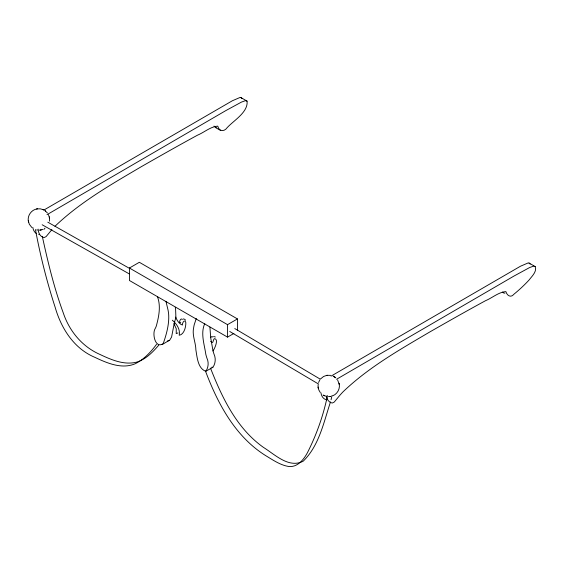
<?xml version="1.0" encoding="UTF-8"?>
<svg xmlns="http://www.w3.org/2000/svg" width="564" height="564" viewBox="0 0 564 564"><rect width="100%" height="100%" fill="white"/><g stroke="black" fill="none" stroke-linecap="round" stroke-linejoin="round"><path stroke-width="0.85" d="M209.928 327.113L210.689 337.773L212.903 350.307A30.519 17.442 60.5 0 0 213.968 354.03C215.956 358.203 215.589 363.611 212.868 367.298L205.789 371.302C197.767 368.419 197.16 357.209 195.877 349.913C195.786 342.418 191.929 335.256 193.649 327.726A66.926 38.246 60.5 0 1 194.206 324.758L196.293 318.477M318.061 384.761L318.174 387.679M179.634 322.277C179.437 320.86 180.847 317.828 182.433 319.428M327.458 395.611C323.426 415.379 316.552 434.682 307.443 452.68C303.665 459.745 297.221 467.81 288.211 466.407C280.724 465.067 274.189 460.844 267.808 456.925C236.034 438.073 218.064 404.487 205.451 371.02M49.456 221.18L49.442 217.655M332.041 395.477L331.068 399.728M330.49 401.942C323.701 422.365 319.125 445.722 303.192 461.197C288.93 468.691 274.858 454.478 263.466 447.4C236.676 428.351 222.153 397.846 210.492 368.109M318.568 382.505L319.802 379.953M210.583 337.639L211.768 336.539L212.875 337.004M204.76 323.574C200.368 333.19 204.379 344.371 205.825 354.319A30.519 17.442 60.5 0 0 206.889 358.034C208.877 362.208 208.511 367.615 205.789 371.302M156.538 344.336C150.814 352.126 143.89 359.501 135.099 363.794C121.669 369.469 107.04 363.082 94.794 357.308C73.905 348.517 61.187 328.368 55.152 307.281C46.925 281.838 40.298 255.844 35.461 229.555M212.938 350.97C214.715 348.763 219.093 338.816 214.327 338.619C212.698 340.057 213.573 344.858 210.64 341.347M158.745 345.182C152.83 352.091 146.09 359.021 137.256 361.968C124.404 365.557 111.305 359.797 99.835 354.396C82.182 346.634 69.273 331.033 63.267 312.872C54.116 288.007 47.898 262.175 42.3 236.316M320.641 378.853L323.602 376.477L326.683 375.384M54.983 226.277C80.363 201.961 111.256 184.414 141.352 166.669C159.936 156.031 178.569 145.477 197.379 135.24C204.105 132.491 210.421 126.667 217.76 126.124C218.881 131.313 224.176 132.145 227.229 127.584C233.947 120.308 248.315 112.13 247.074 101.132L245.418 100.667L241.462 102.091L225.713 110.664L47.009 214.672M157.391 296.495C161.043 305.984 158.893 316.51 156.313 325.985A30.519 17.618 60 0 1 155.241 328.459C151.857 333.543 155.29 349.32 163.236 343.561C166.514 334.17 169.447 323.729 168.608 313.669A66.926 38.641 60 0 0 168.044 310.045L165.943 301.324M162.157 344.576L169.729 340.085L171.583 337.032L174.396 322.587L175.912 317.581L175.615 309.622A66.926 38.641 60 0 0 175.27 307.239M178.02 332.929L176.229 333.585L176.257 328.749L173.923 323.658M331.068 376.118L520.487 266.222L528.066 262.965L529.039 263.036L535.201 266.596C537.182 271.651 531.767 276.381 529.004 280.082C524.365 285.123 519.324 289.783 514.037 294.133C510.949 298.278 506.895 295.494 505.887 291.588C498.548 292.131 492.231 297.954 485.505 300.704C466.696 310.94 448.063 321.501 429.479 332.14C399.382 349.877 368.489 367.425 343.116 391.747A58.607 33.833 -60 0 0 337.653 397.951L334.24 402.061L332.252 403.041A19.169 11.068 -60 0 1 326.408 395.97M336.546 379.283L513.839 276.134L529.596 267.555L533.544 266.13L535.201 266.596M44.344 209.794L232.361 100.759L239.94 97.502L240.913 97.572L247.074 101.132M233.898 333.437L227.525 337.117L129.424 280.484L129.424 268.02L139.343 262.288L237.444 318.928L237.444 330.56M129.424 268.02L227.525 324.652L237.444 318.928M169.172 340.529L167.318 341.072M332.788 395.787C337.314 394.01 340.184 388.878 339.253 384.098M42.977 229.351L40.939 229.95M39.381 234.321L38.648 234.412M212.868 367.298L211.789 367.213M36.871 208.948C31.323 209.864 27.248 215.723 28.362 221.243M37.217 208.884L40.319 208.835L43.386 209.737M327.028 375.321L330.694 375.37M39.226 230.154L40.587 230.013M328.452 396.591L330.398 396.45M36.582 208.997L37.428 208.849M40.375 230.049L41.228 229.9M326.394 375.434L327.24 375.286M330.187 396.492L330.751 396.386M504.999 293.118L503.871 293.097L502.496 292.074M183.229 318.9L184.759 319.309L185.556 320.148M213.671 336.475L215.37 337.011M216.273 127.725L213.982 126.089M37.485 230.063L36.646 229.915M325.837 396.203L323.13 395.026M43.442 209.766L43.964 210.005L42.927 209.526M333.253 376.202L335.799 377.859M333.197 376.174L333.775 376.442M323.658 395.329L324.695 395.808M129.156 273.836L42.159 224.761M172.309 320.218C176.624 323.722 180.459 329.447 179.204 335.263C183.942 334.685 186.049 327.071 185.817 322.53C184.985 318.512 181.968 322.911 182.454 325.047C179.07 324.081 176.983 320.211 175.601 317.081M129.776 268.534L47.799 222.188M215.251 127.401L220.728 130.566M529.039 263.036L530.153 264.1M240.913 97.572L242.019 98.637M320.197 379.128L234.772 328.565M318.639 384.091L229.731 331.477M44.965 210.64L47.425 212.966M334.304 376.745L335.34 377.471M45.014 210.668L45.529 211.035M180.064 322.312L180.748 322.89M31.824 227.475L29.314 224.211L28.256 220.637M320.197 392.368L318.78 389.893L318.068 387.073M337.596 379.896L339.359 384.697M48.49 214.687L49.547 218.261M339.098 383.259L339.204 383.851M318.223 387.919L318.329 388.511M49.287 216.823L49.392 217.415M28.411 221.483L28.517 222.075M227.525 324.652L227.525 337.117M51.902 229.64A58.607 33.833 -60 0 0 49.526 232.481L46.107 236.598L44.126 237.578A19.169 11.068 -60 0 1 38.133 229.125M44.048 229.315A58.607 33.833 -60 0 1 45.028 228.117M36.272 233.454A19.169 11.068 -60 0 1 32.804 227.334M326.775 399.876A19.169 11.068 -60 0 1 320.93 392.805"/></g></svg>
